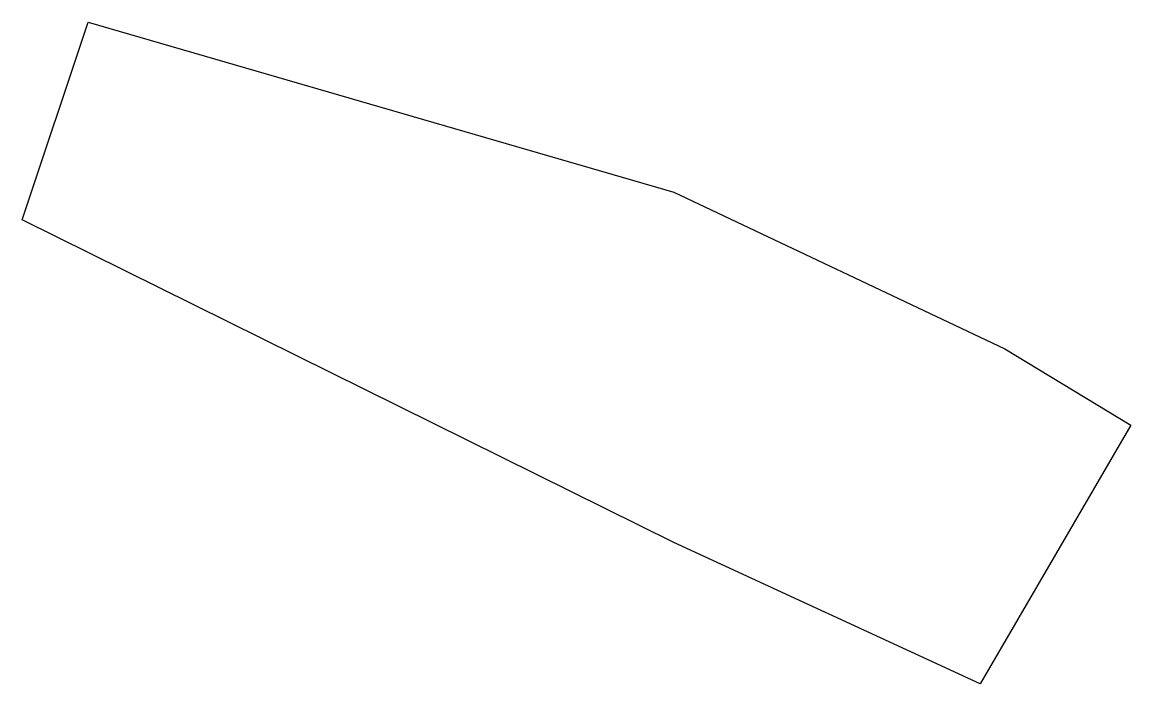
# Model space of a CAD drawing. Header units: inches. Extents: x 595630.5 to 595668.4, y 1318063.5 to 1318086.2.
import ezdxf

# ---------------------------------------------------------------- set-up
doc = ezdxf.new("R2010")
doc.units = ezdxf.units.IN
doc.header["$MEASUREMENT"] = 0

msp = doc.modelspace()

# ---------------------------------------------------------------- linework, layer by layer
msp.add_lwpolyline([(595630.495, 1318079.387), (595632.756, 1318086.155), (595652.804, 1318080.336), (595664.126, 1318074.979), (595668.443, 1318072.371), (595663.286, 1318063.516), (595652.797, 1318068.348), (595630.495, 1318079.387)], close=True)

doc.saveas('drawing.dxf')
